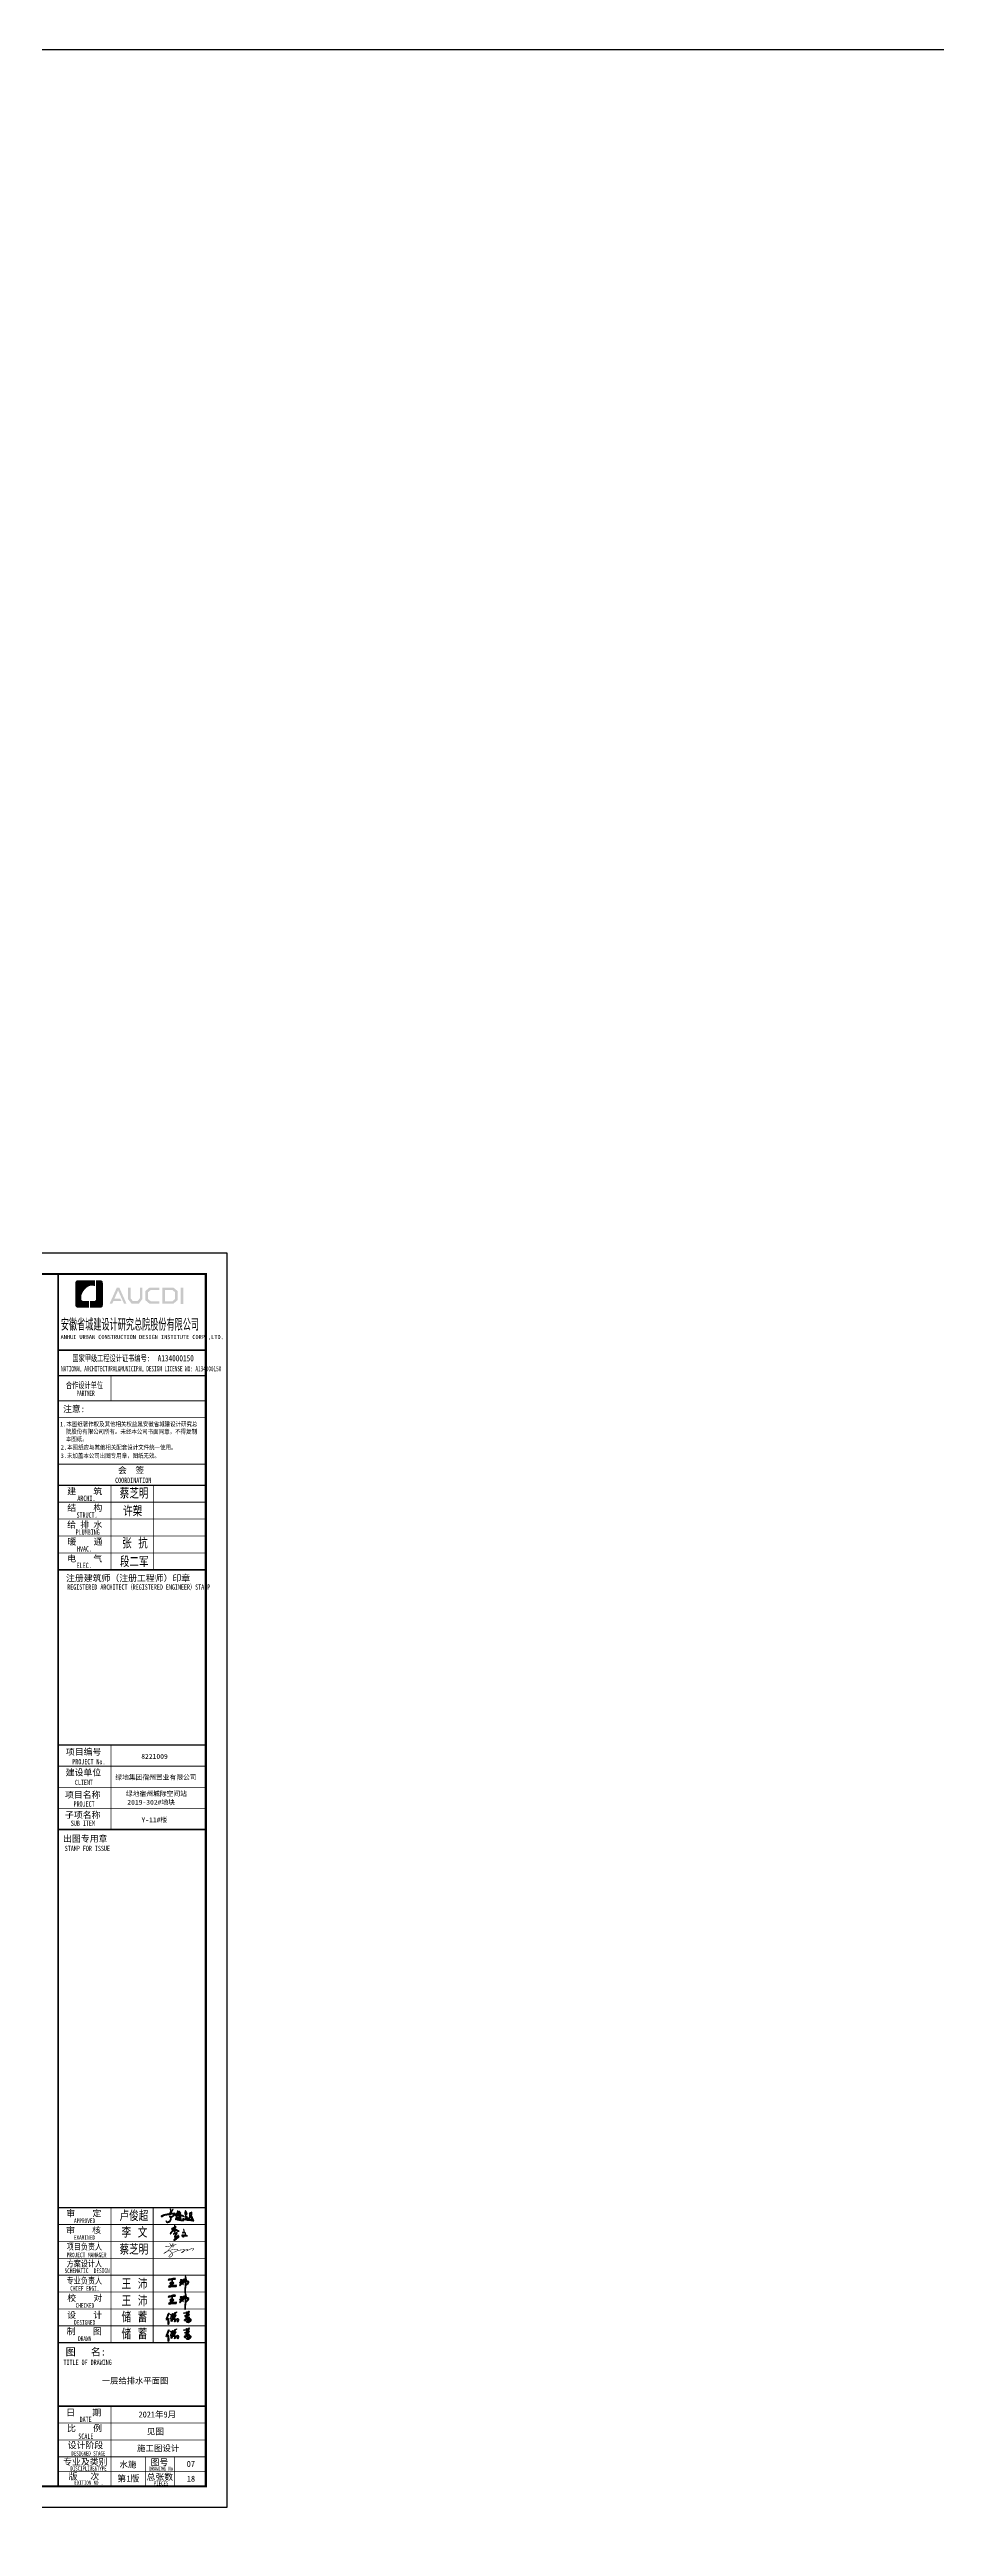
# Model space of a CAD drawing. Extents: x 27938 to 1507990, y 110129 to 923079.
# Drawn here: x 889311 to 931326, y 641559 to 758839 of the extents above; entities that cross this region are included whole.
import ezdxf
from ezdxf.enums import TextEntityAlignment as Align

# ---------------------------------------------------------------- set-up
doc = ezdxf.new("R2010")
doc.units = 0
doc.header["$LTSCALE"] = 1000
doc.header["$MEASUREMENT"] = 0
doc.linetypes.add('DASH', pattern=[0.35, 0.25, -0.1])
doc.layers.add('yichutu', color=7, linetype='Continuous', true_color=0xffffff, plot=False)
doc.layers.add('可改文字', color=6, linetype='Continuous', lineweight=18)
doc.layers.add('图签', color=147, linetype='Continuous', lineweight=18)
for name, color, linetype in [('图框', 140, 'Continuous'), ('图签文字', 147, 'Continuous'), ('电子签名-李文', 7, 'DASH'), ('签名-水', 7, 'Continuous')]:
    doc.layers.add(name, color=color, linetype=linetype)
doc.styles.add('_TCH_LABEL', font='simhei.ttf')
doc.styles.add('HT', font='simhei.ttf')
doc.styles.add('宋体', font='', dxfattribs={"height": 50})
doc.styles.add('建筑图签-1', font='simhei.ttf', dxfattribs={"width": 0.7})
doc.styles.add('建筑图签-2', font='TXT.shx', dxfattribs={"width": 0.5, "bigfont": 'HZTXT.shx'})
doc.styles.get('宋体').set_extended_font_data('SimSun')

# ---------------------------------------------------------------- blocks, each defined once
blk = doc.blocks.new('院标1')
h = blk.add_hatch(color=150)
h.dxf.hatch_style = 1
h.set_gradient(color1=(33, 113, 253), color2=(33, 113, 253), tint=1, name='INVCURVED')
edge = h.paths.add_edge_path()
edge.add_spline(control_points=[(116373, 648379), (116379, 648379), (116382, 648379), (116391, 648379), (116391, 648379), (116391, 648379), (116616, 648379), (116616, 648379), (116616, 648379), (116616, 648379), (116616, 648054), (116616, 648054), (116616, 648054), (116616, 648054), (116108, 648054), (116108, 648054), (116108, 648054), (116028, 648054), (115963, 648111), (115963, 648199), (115963, 648199), (115963, 648199), (115963, 649215), (115963, 649215), (115963, 649215), (115963, 649295), (116018, 649360), (116108, 649360), (116108, 649360), (116108, 649360), (116897, 649360), (116897, 649360), (116897, 649360), (116897, 649360), (116897, 649080), (116897, 649080), (116897, 649080), (116897, 649080), (116566, 649140), (116356, 648859), (116356, 648859), (116245, 648719), (116240, 648545), (116247, 648466), (116247, 648466), (116254, 648386), (116247, 648466), (116247, 648466), (116247, 648466), (116247, 648466), (116258, 648374), (116373, 648379)], knot_values=[0, 0, 0, 0, 0.0714286, 0.0714286, 0.0714286, 0.1071429, 0.1428571, 0.1428571, 0.1428571, 0.1785714, 0.2142857, 0.2142857, 0.2142857, 0.25, 0.2857143, 0.2857143, 0.2857143, 0.3214286, 0.3571429, 0.3571429, 0.3571429, 0.3928571, 0.4285714, 0.4285714, 0.4285714, 0.4642857, 0.5, 0.5, 0.5, 0.5357143, 0.5714286, 0.5714286, 0.5714286, 0.6071429, 0.6428571, 0.6428571, 0.6428571, 0.6785714, 0.7142857, 0.7142857, 0.7142857, 0.75, 0.7857143, 0.7857143, 0.7857143, 0.8214286, 0.8571429, 0.8571429, 0.8571429, 0.9285714, 1, 1, 1, 1], degree=3, periodic=0)
h = blk.add_hatch(color=150)
h.dxf.hatch_style = 1
h.set_gradient(color1=(33, 113, 253), color2=(33, 113, 253), tint=1, name='INVCURVED')
edge = h.paths.add_edge_path()
edge.add_spline(control_points=[(117268, 649215), (117268, 649215), (117268, 648199), (117268, 648199), (117268, 648199), (117268, 648114), (117212, 648054), (117123, 648054), (117123, 648054), (117123, 648054), (116663, 648054), (116663, 648054), (116663, 648054), (116663, 648054), (116663, 648379), (116663, 648379), (116663, 648379), (116663, 648379), (116865, 648379), (116865, 648379), (116865, 648379), (116907, 648379), (116941, 648413), (116941, 648455), (116941, 648455), (116941, 648455), (116941, 649360), (116941, 649360), (116941, 649360), (116941, 649360), (117123, 649360), (117123, 649360), (117123, 649360), (117204, 649360), (117268, 649306), (117268, 649215)], knot_values=[0, 0, 0, 0, 0.1, 0.1, 0.1, 0.15, 0.2, 0.2, 0.2, 0.25, 0.3, 0.3, 0.3, 0.35, 0.4, 0.4, 0.4, 0.45, 0.5, 0.5, 0.5, 0.55, 0.6, 0.6, 0.6, 0.65, 0.7, 0.7, 0.7, 0.75, 0.8, 0.8, 0.8, 0.9, 1, 1, 1, 1], degree=3, periodic=0)
blk = doc.blocks.new('ljc')
at = {"linetype": 'Continuous'}
h = blk.add_hatch(color=0, dxfattribs=at)
h.paths.add_polyline_path([(2023, 1568), (2019, 1564), (2020, 1562), (2024, 1562), (2022, 1552), (1955, 1538), (1933, 1530), (1930, 1527), (1929, 1525), (1931, 1523), (1944, 1524), (1946, 1526), (1942, 1528), (1960, 1535), (1967, 1535), (1975, 1538), (1985, 1539), (1998, 1543), (2010, 1544), (2018, 1547), (2025, 1546), (2035, 1549), (2061, 1550), (2052, 1537), (2042, 1528), (2028, 1521), (2023, 1521), (2018, 1526), (2015, 1527), (2013, 1525), (2013, 1521), (2019, 1516), (2022, 1508), (2022, 1494), (2012, 1477), (2000, 1469), (1988, 1467), (1982, 1473), (1980, 1480), (1978, 1482), (1978, 1475), (1981, 1468), (1988, 1463), (1994, 1463), (2005, 1467), (2018, 1478), (2027, 1493), (2028, 1504), (2025, 1517), (2033, 1518), (2054, 1533), (2067, 1549), (2067, 1552), (2064, 1555), (2029, 1553), (2036, 1575), (2049, 1591), (2047, 1593), (2043, 1592), (2028, 1573), (2025, 1589), (2021, 1597), (2018, 1599), (2017, 1597), (2020, 1590)])
h.paths.add_polyline_path([(2081, 1522), (2081, 1528), (2075, 1541), (2093, 1562), (2097, 1572), (2094, 1577), (2087, 1576), (2089, 1572), (2092, 1572), (2091, 1567), (2080, 1551), (2066, 1537), (2065, 1535), (2067, 1533), (2073, 1535), (2077, 1523), (2077, 1513), (2072, 1496), (2072, 1492), (2074, 1490), (2078, 1494), (2083, 1510), (2099, 1510), (2119, 1507), (2119, 1500), (2116, 1496), (2108, 1493), (2087, 1496), (2084, 1492), (2087, 1489), (2103, 1488), (2122, 1483), (2140, 1484), (2148, 1482), (2152, 1486), (2152, 1491), (2148, 1488), (2125, 1488), (2114, 1490), (2124, 1499), (2126, 1509), (2121, 1512), (2119, 1511), (2108, 1514), (2124, 1523), (2132, 1532), (2130, 1535), (2121, 1536), (2115, 1533), (2109, 1533), (2123, 1555), (2121, 1559), (2114, 1557), (2116, 1564), (2115, 1569), (2111, 1573), (2105, 1572), (2093, 1554)])
h.paths.add_polyline_path([(2089, 1535), (2097, 1535), (2112, 1551), (2116, 1552), (2111, 1543), (2099, 1528), (2101, 1526), (2114, 1528), (2121, 1531), (2124, 1530), (2118, 1524), (2101, 1515), (2084, 1514), (2084, 1518)], flags=16)
h.paths.add_polyline_path([(2093, 1537), (2095, 1540), (2103, 1546), (2096, 1537)], flags=16)
h.paths.add_polyline_path([(2093, 1544), (2094, 1549), (2106, 1568), (2109, 1569), (2111, 1567), (2108, 1554), (2104, 1550)], flags=16)
h.paths.add_polyline_path([(2141, 1534), (2138, 1533), (2137, 1531), (2142, 1527), (2155, 1522), (2158, 1523), (2153, 1528)])
h.paths.add_polyline_path([(2175, 1522), (2173, 1524), (2172, 1546), (2183, 1545), (2185, 1547), (2183, 1557), (2178, 1566), (2177, 1561), (2180, 1556), (2181, 1550), (2175, 1550), (2170, 1554), (2169, 1574), (2171, 1574), (2175, 1569), (2176, 1571), (2170, 1579), (2167, 1579), (2165, 1577), (2164, 1562), (2166, 1553), (2163, 1553), (2162, 1551), (2167, 1547), (2169, 1537), (2169, 1524), (2166, 1521), (2165, 1517), (2168, 1513), (2170, 1513), (2173, 1517), (2180, 1517), (2178, 1502), (2175, 1500), (2167, 1499), (2175, 1496), (2180, 1497), (2183, 1500), (2184, 1511), (2187, 1521), (2185, 1523)])
h.paths.add_polyline_path([(2233, 1542), (2233, 1564), (2231, 1567), (2215, 1558), (2210, 1557), (2206, 1552), (2211, 1548), (2211, 1551), (2229, 1560), (2228, 1542), (2227, 1537), (2224, 1533), (2220, 1534), (2213, 1542), (2211, 1543), (2209, 1541), (2209, 1508), (2189, 1508), (2187, 1506), (2191, 1503), (2213, 1503), (2217, 1511), (2222, 1516), (2232, 1518), (2234, 1513), (2234, 1505), (2227, 1505), (2232, 1502), (2232, 1500), (2228, 1497), (2229, 1493), (2239, 1495), (2243, 1489), (2243, 1486), (2212, 1492), (2189, 1492), (2179, 1494), (2176, 1496), (2167, 1496), (2164, 1498), (2154, 1499), (2147, 1503), (2144, 1503), (2143, 1501), (2144, 1498), (2153, 1494), (2174, 1491), (2186, 1487), (2211, 1487), (2222, 1484), (2230, 1484), (2243, 1480), (2249, 1480), (2251, 1482), (2244, 1496), (2246, 1499), (2238, 1503), (2239, 1513), (2237, 1520), (2233, 1523), (2224, 1522), (2214, 1516), (2212, 1522), (2213, 1536), (2220, 1530), (2228, 1530), (2230, 1532)])
at = {"color": 0, "linetype": 'Continuous', "elevation": 16426272}
for points in [[(1930, 1527), (1929, 1525), (1931, 1523), (1944, 1524), (1946, 1526), (1942, 1528), (1960, 1535), (1967, 1535), (1975, 1538), (1985, 1539), (1998, 1543), (2010, 1544), (2018, 1547), (2025, 1546), (2035, 1549), (2061, 1550), (2052, 1537), (2042, 1528), (2028, 1521), (2023, 1521), (2018, 1526), (2015, 1527), (2013, 1525), (2013, 1521), (2019, 1516), (2022, 1508), (2022, 1494), (2012, 1477), (2000, 1469), (1988, 1467), (1982, 1473), (1980, 1480), (1978, 1482), (1978, 1475), (1981, 1468), (1988, 1463), (1994, 1463), (2005, 1467), (2018, 1478), (2027, 1493), (2028, 1504), (2025, 1517), (2033, 1518), (2054, 1533), (2067, 1549), (2067, 1552), (2064, 1555), (2029, 1553), (2036, 1575), (2049, 1591), (2047, 1593), (2043, 1592), (2028, 1573), (2025, 1589), (2021, 1597), (2018, 1599), (2017, 1597), (2020, 1590), (2023, 1568), (2019, 1564), (2020, 1562), (2024, 1562), (2022, 1552), (1955, 1538), (1933, 1530), (1930, 1527)], [(2016, 1561), (2015, 1560), (2017, 1560), (2016, 1561)], [(2017, 1562), (2016, 1561), (2019, 1561), (2017, 1562)], [(2066, 1537), (2065, 1535), (2067, 1533), (2073, 1535), (2077, 1523), (2077, 1513), (2072, 1496), (2072, 1492), (2074, 1490), (2078, 1494), (2083, 1510), (2099, 1510), (2119, 1507), (2119, 1500), (2116, 1496), (2108, 1493), (2087, 1496), (2084, 1492), (2087, 1489), (2103, 1488), (2122, 1483), (2140, 1484), (2148, 1482), (2152, 1486), (2152, 1491), (2148, 1488), (2125, 1488), (2114, 1490), (2124, 1499), (2126, 1509), (2121, 1512), (2119, 1511), (2108, 1514), (2124, 1523), (2132, 1532), (2130, 1535), (2121, 1536), (2115, 1533), (2109, 1533), (2123, 1555), (2121, 1559), (2114, 1557), (2116, 1564), (2115, 1569), (2111, 1573), (2105, 1572), (2093, 1554), (2081, 1522), (2081, 1528), (2075, 1541), (2093, 1562), (2097, 1572), (2094, 1577), (2087, 1576), (2089, 1572), (2092, 1572), (2091, 1567), (2080, 1551), (2066, 1537)], [(2084, 1514), (2084, 1518), (2089, 1535), (2097, 1535), (2112, 1551), (2116, 1552), (2111, 1543), (2099, 1528), (2101, 1526), (2114, 1528), (2121, 1531), (2124, 1530), (2118, 1524), (2101, 1515), (2084, 1514)], [(2093, 1544), (2094, 1549), (2106, 1568), (2109, 1569), (2111, 1567), (2108, 1554), (2104, 1550), (2093, 1544)], [(2093, 1537), (2095, 1540), (2103, 1546), (2096, 1537), (2093, 1537)], [(2138, 1533), (2137, 1531), (2142, 1527), (2155, 1522), (2158, 1523), (2153, 1528), (2141, 1534), (2138, 1533)], [(2144, 1503), (2143, 1501), (2144, 1498), (2153, 1494), (2174, 1491), (2186, 1487), (2211, 1487), (2222, 1484), (2230, 1484), (2243, 1480), (2249, 1480), (2251, 1482), (2244, 1496), (2246, 1499), (2238, 1503), (2239, 1513), (2237, 1520), (2233, 1523), (2224, 1522), (2214, 1516), (2212, 1522), (2213, 1536), (2220, 1530), (2228, 1530), (2230, 1532), (2233, 1542), (2233, 1564), (2231, 1567), (2215, 1558), (2210, 1557), (2206, 1552), (2211, 1548), (2211, 1551), (2229, 1560), (2228, 1542), (2227, 1537), (2224, 1533), (2220, 1534), (2213, 1542), (2211, 1543), (2209, 1541), (2209, 1508), (2189, 1508), (2187, 1506), (2191, 1503), (2213, 1503), (2217, 1511), (2222, 1516), (2232, 1518), (2234, 1513), (2234, 1505), (2227, 1505), (2232, 1502), (2232, 1500), (2228, 1497), (2229, 1493), (2239, 1495), (2243, 1489), (2243, 1486), (2212, 1492), (2189, 1492), (2179, 1494), (2176, 1496), (2167, 1496), (2164, 1498), (2154, 1499), (2147, 1503), (2144, 1503)], [(2163, 1553), (2162, 1551), (2167, 1547), (2169, 1537), (2169, 1524), (2166, 1521), (2165, 1517), (2168, 1513), (2170, 1513), (2173, 1517), (2180, 1517), (2178, 1502), (2175, 1500), (2167, 1499), (2175, 1496), (2180, 1497), (2183, 1500), (2184, 1511), (2187, 1521), (2185, 1523), (2175, 1522), (2173, 1524), (2172, 1546), (2183, 1545), (2185, 1547), (2183, 1557), (2178, 1566), (2177, 1561), (2180, 1556), (2181, 1550), (2175, 1550), (2170, 1554), (2169, 1574), (2171, 1574), (2175, 1569), (2176, 1571), (2170, 1579), (2167, 1579), (2165, 1577), (2164, 1562), (2166, 1553), (2163, 1553)], [(2177, 1569), (2176, 1570), (2175, 1567), (2177, 1565), (2177, 1569)]]:
    blk.add_lwpolyline(points, dxfattribs=at)
blk = doc.blocks.new('A$C44B256A7')
at = {"layer": '电子签名-李文'}
h = blk.add_hatch(color=0, dxfattribs=at)
h.dxf.hatch_style = 1
h.paths.add_polyline_path([(934, -1198), (941, -1210), (956, -1216), (968, -1207), (992, -1199), (1012, -1194), (1037, -1192), (1054, -1200), (1076, -1215), (1093, -1230), (1096, -1243), (1095, -1265), (1092, -1286), (1086, -1310), (1075, -1335), (1059, -1365), (1039, -1388), (1024, -1405), (1007, -1416), (991, -1423), (973, -1429), (958, -1429), (945, -1423), (936, -1414), (927, -1402), (919, -1391), (910, -1376), (910, -1366), (915, -1361), (935, -1366), (957, -1369), (977, -1373), (1002, -1377), (1020, -1380), (1055, -1386), (1075, -1389), (1102, -1393), (1140, -1392), (1169, -1396), (1199, -1396), (1222, -1404), (1226, -1395), (1230, -1384), (1221, -1380), (1202, -1379), (1168, -1378), (1110, -1373), (1073, -1371), (1046, -1369), (997, -1351), (972, -1349), (946, -1344), (925, -1342), (903, -1340), (893, -1348), (890, -1366), (894, -1381), (897, -1390), (916, -1418), (935, -1434), (951, -1442), (978, -1445), (993, -1442), (1013, -1435), (1029, -1424), (1042, -1415), (1055, -1395), (1073, -1371), (1079, -1362), (1095, -1333), (1111, -1306), (1111, -1281), (1114, -1251), (1116, -1233), (1101, -1208), (1084, -1194), (1069, -1182), (1055, -1176), (1037, -1171), (1016, -1172), (990, -1176), (970, -1183), (958, -1186), (940, -1186), (934, -1191)])
h.paths.add_polyline_path([(987, -1030), (1007, -1049), (1020, -1066), (1032, -1071), (1036, -1064), (1030, -1052), (1020, -1039), (1013, -1028), (1006, -1017), (992, -1016), (986, -1024)])
h.paths.add_polyline_path([(395, -1278), (403, -1295), (420, -1295), (516, -1261), (580, -1237), (606, -1225), (604, -1242), (569, -1289), (521, -1338), (502, -1370), (469, -1415), (459, -1437), (466, -1461), (473, -1463), (505, -1473), (561, -1464), (589, -1463), (635, -1455), (656, -1452), (683, -1449), (699, -1446), (687, -1462), (666, -1475), (650, -1485), (642, -1496), (607, -1527), (583, -1544), (580, -1546), (575, -1557), (545, -1583), (532, -1592), (516, -1602), (509, -1608), (462, -1636), (449, -1640), (446, -1634), (474, -1608), (494, -1591), (506, -1568), (523, -1548), (531, -1543), (553, -1516), (584, -1491), (603, -1465), (635, -1430), (668, -1402), (694, -1383), (693, -1366), (669, -1376), (650, -1395), (619, -1417), (594, -1442), (569, -1472), (533, -1499), (492, -1545), (460, -1590), (425, -1625), (417, -1648), (432, -1658), (463, -1657), (488, -1643), (516, -1628), (543, -1606), (571, -1586), (603, -1554), (635, -1533), (664, -1502), (690, -1485), (715, -1464), (726, -1446), (732, -1424), (710, -1420), (656, -1427), (590, -1434), (534, -1446), (510, -1444), (492, -1444), (486, -1428), (519, -1384), (565, -1324), (604, -1274), (630, -1231), (626, -1201), (589, -1206), (563, -1218), (528, -1229), (519, -1232), (499, -1236), (473, -1243), (448, -1253), (428, -1261), (405, -1271), (394, -1276)])
edge = h.paths.add_edge_path()
edge.add_line((470, -744), (463, -751))
edge.add_line((479, -744), (470, -744))
edge.add_line((486, -757), (479, -744))
edge.add_line((488, -983), (488, -948))
edge.add_line((505, -985), (488, -983))
edge.add_line((531, -998), (505, -985))
edge.add_line((559, -1019), (531, -998))
edge.add_line((586, -1042), (559, -1019))
edge.add_line((649, -1079), (586, -1042))
edge.add_line((698, -1095), (649, -1079))
edge.add_line((735, -1105), (698, -1095))
edge.add_line((727, -1120), (735, -1105))
edge.add_line((692, -1122), (727, -1120))
edge.add_line((655, -1122), (692, -1122))
edge.add_line((675, -1107), (655, -1122))
edge.add_line((627, -1093), (675, -1107))
edge.add_line((570, -1058), (627, -1093))
edge.add_line((495, -1007), (570, -1058))
edge.add_line((490, -1012), (495, -1007))
edge.add_line((495, -1144), (490, -1012))
edge.add_line((491, -1152), (495, -1144))
edge.add_line((471, -1149), (491, -1152))
edge.add_line((413, -1057), (471, -1149))
edge.add_line((371, -1021), (413, -1057))
edge.add_line((341, -1002), (371, -1021))
edge.add_line((314, -991), (341, -1002))
edge.add_line((286, -969), (314, -991))
edge.add_line((297, -954), (286, -969))
edge.add_line((497, -860), (487, -865))
edge.add_line((563, -849), (497, -860))
edge.add_line((565, -866), (563, -849))
edge.add_line((448, -990), (471, -966))
edge.add_line((239, -1246), (448, -990))
edge.add_line((247, -1268), (239, -1246))
edge.add_line((227, -1272), (247, -1268))
edge.add_line((213, -1252), (227, -1272))
edge.add_line((221, -1213), (213, -1252))
edge.add_line((366, -1049), (221, -1213))
edge.add_line((531, -873), (487, -920))
edge.add_line((523, -874), (531, -873))
edge.add_line((444, -905), (468, -895))
edge.add_line((350, -952), (444, -905))
edge.add_line((322, -977), (350, -952))
edge.add_line((376, -998), (322, -977))
edge.add_line((410, -1028), (376, -998))
edge.add_line((430, -1046), (410, -1028))
edge.add_line((458, -1093), (430, -1046))
edge.add_line((476, -1116), (458, -1093))
edge.add_line((463, -751), (470, -938))
h = blk.add_hatch(color=0, dxfattribs=at)
h.dxf.hatch_style = 1
h.paths.add_polyline_path([(401, -1047), (383, -1031), (366, -1049), (221, -1213), (213, -1252), (227, -1272), (247, -1268), (239, -1246)])
h.paths.add_polyline_path([(414, -1032), (410, -1028), (397, -1017), (383, -1031), (401, -1047)])
h = blk.add_hatch(color=0, dxfattribs=at)
h.dxf.hatch_style = 1
h.paths.add_polyline_path([(322, -977), (350, -952), (444, -905), (468, -895), (468, -874), (297, -954), (286, -969), (314, -991), (341, -1002), (371, -1021), (383, -1031), (397, -1017), (376, -998)])
h = blk.add_hatch(color=0, dxfattribs=at)
h.dxf.hatch_style = 1
h.paths.add_polyline_path([(470, -938), (397, -1017), (414, -1031), (448, -990), (471, -966), (476, -1116), (458, -1093), (430, -1046), (414, -1032), (401, -1047), (413, -1057), (471, -1149), (491, -1152), (495, -1144), (490, -1012), (495, -1007), (570, -1058), (627, -1093), (675, -1107), (655, -1122), (692, -1122), (727, -1120), (735, -1105), (698, -1095), (649, -1079), (586, -1042), (559, -1019), (531, -998), (505, -985), (488, -983), (488, -948), (565, -866), (563, -849), (497, -860), (487, -865), (486, -757), (479, -744), (470, -744), (463, -751)])
h.paths.add_polyline_path([(487, -888), (535, -869), (487, -920)], flags=16)
h = blk.add_hatch(color=0, dxfattribs=at)
h.dxf.hatch_style = 1
h.paths.add_polyline_path([(604, -1432), (594, -1442), (576, -1464), (589, -1463), (607, -1460), (636, -1429)])
h.paths.add_polyline_path([(1055, -1386), (1061, -1387), (1073, -1371), (1055, -1370), (1043, -1384)])
at = {"layer": '电子签名-李文', "color": 0}
for p, q in [((221, -1213, 0), (213, -1252, 0)), ((213, -1252, 0), (227, -1272, 0)), ((366, -1049, 0), (221, -1213, 0)), ((227, -1272, 0), (247, -1268, 0)), ((239, -1246, 0), (448, -990, 0)), ((247, -1268, 0), (239, -1246, 0)), ((297, -954, 0), (286, -969, 0)), ((286, -969, 0), (314, -991, 0)), ((468, -874, 0), (297, -954, 0)), ((314, -991, 0), (341, -1002, 0)), ((322, -977, 0), (350, -952, 0)), ((376, -998, 0), (322, -977, 0)), ((341, -1002, 0), (371, -1021, 0)), ((350, -952, 0), (444, -905, 0)), ((470, -938, 0), (366, -1049, 0)), ((371, -1021, 0), (413, -1057, 0)), ((410, -1028, 0), (376, -998, 0)), ((430, -1046, 0), (410, -1028, 0)), ((413, -1057, 0), (471, -1149, 0)), ((458, -1093, 0), (430, -1046, 0)), ((444, -905, 0), (468, -895, 0)), ((448, -990, 0), (471, -966, 0)), ((476, -1116, 0), (458, -1093, 0)), ((470, -744, 0), (463, -751, 0)), ((463, -751, 0), (470, -938, 0)), ((479, -744, 0), (470, -744, 0)), ((471, -966, 0), (476, -1116, 0)), ((471, -1149, 0), (491, -1152, 0)), ((486, -757, 0), (479, -744, 0)), ((487, -865, 0), (486, -757, 0)), ((497, -860, 0), (487, -865, 0)), ((531, -873, 0), (487, -920, 0)), ((487, -888, 0), (523, -874, 0)), ((487, -920, 0), (487, -888, 0)), ((488, -948, 0), (565, -866, 0)), ((488, -983, 0), (488, -948, 0)), ((505, -985, 0), (488, -983, 0)), ((490, -1012, 0), (495, -1007, 0)), ((495, -1144, 0), (490, -1012, 0)), ((491, -1152, 0), (495, -1144, 0)), ((495, -1007, 0), (570, -1058, 0)), ((563, -849, 0), (497, -860, 0)), ((531, -998, 0), (505, -985, 0)), ((523, -874, 0), (531, -873, 0)), ((559, -1019, 0), (531, -998, 0)), ((586, -1042, 0), (559, -1019, 0)), ((565, -866, 0), (563, -849, 0)), ((570, -1058, 0), (627, -1093, 0)), ((649, -1079, 0), (586, -1042, 0)), ((627, -1093, 0), (675, -1107, 0)), ((698, -1095, 0), (649, -1079, 0)), ((675, -1107, 0), (655, -1122, 0)), ((655, -1122, 0), (692, -1122, 0)), ((692, -1122, 0), (727, -1120, 0)), ((735, -1105, 0), (698, -1095, 0)), ((727, -1120, 0), (735, -1105, 0))]:
    blk.add_line(p, q, dxfattribs=at)
at = {"layer": '电子签名-李文', "color": 0, "elevation": 0}
for points in [[(395, -1278), (403, -1295), (420, -1295), (516, -1261), (580, -1237), (606, -1225), (604, -1242), (569, -1289), (521, -1338), (502, -1370), (469, -1415), (459, -1437), (466, -1461), (473, -1463), (505, -1473), (561, -1464), (589, -1463), (635, -1455), (656, -1452), (683, -1449), (699, -1446), (687, -1462), (666, -1475), (650, -1485), (642, -1496), (607, -1527), (583, -1544), (580, -1546), (575, -1557), (545, -1583), (532, -1592), (516, -1602), (509, -1608), (462, -1636), (449, -1640), (446, -1634), (474, -1608), (494, -1591), (506, -1568), (523, -1548), (531, -1543), (553, -1516), (584, -1491), (603, -1465), (635, -1430), (668, -1402), (694, -1383), (693, -1366), (669, -1376), (650, -1395), (619, -1417), (594, -1442), (569, -1472), (533, -1499), (492, -1545), (460, -1590), (425, -1625), (417, -1648), (432, -1658), (463, -1657), (488, -1643), (516, -1628), (543, -1606), (571, -1586), (603, -1554), (635, -1533), (664, -1502), (690, -1485), (715, -1464), (726, -1446), (732, -1424), (710, -1420), (656, -1427), (590, -1434), (534, -1446), (510, -1444), (492, -1444), (486, -1428), (519, -1384), (565, -1324), (604, -1274), (630, -1231), (626, -1201), (589, -1206), (563, -1218), (528, -1229), (519, -1232), (499, -1236), (473, -1243), (448, -1253), (428, -1261), (405, -1271), (394, -1276), (395, -1278)], [(934, -1198), (941, -1210), (956, -1216), (968, -1207), (992, -1199), (1012, -1194), (1037, -1192), (1054, -1200), (1076, -1215), (1093, -1230), (1096, -1243), (1095, -1265), (1092, -1286), (1086, -1310), (1075, -1335), (1059, -1365), (1039, -1388), (1024, -1405), (1007, -1416), (991, -1423), (973, -1429), (958, -1429), (945, -1423), (936, -1414), (927, -1402), (919, -1391), (910, -1376), (910, -1366), (915, -1361), (935, -1366), (957, -1369), (977, -1373), (1002, -1377), (1020, -1380), (1055, -1386), (1075, -1389), (1102, -1393), (1140, -1392), (1169, -1396), (1199, -1396), (1222, -1404), (1226, -1395), (1230, -1384), (1221, -1380), (1202, -1379), (1168, -1378), (1110, -1373), (1073, -1371), (1046, -1369), (997, -1351), (972, -1349), (946, -1344), (925, -1342), (903, -1340), (893, -1348), (890, -1366), (894, -1381), (897, -1390), (916, -1418), (935, -1434), (951, -1442), (978, -1445), (993, -1442), (1013, -1435), (1029, -1424), (1042, -1415), (1055, -1395), (1073, -1371), (1079, -1362), (1095, -1333), (1111, -1306), (1111, -1281), (1114, -1251), (1116, -1233), (1101, -1208), (1084, -1194), (1069, -1182), (1055, -1176), (1037, -1171), (1016, -1172), (990, -1176), (970, -1183), (958, -1186), (940, -1186), (934, -1191), (934, -1198)], [(987, -1030), (1007, -1049), (1020, -1066), (1032, -1071), (1036, -1064), (1030, -1052), (1020, -1039), (1013, -1028), (1006, -1017), (992, -1016), (986, -1024), (987, -1030)]]:
    blk.add_lwpolyline(points, dxfattribs=at)
blk = doc.blocks.new('jhsarg')
at = {"linetype": 'Continuous'}
h = blk.add_hatch(color=256, dxfattribs=at)
h.paths.add_polyline_path([(376, 273), (367, 254), (365, 243), (363, 241), (364, 239), (365, 238), (368, 247), (367, 248), (377, 269), (385, 292), (389, 297), (387, 299), (382, 293)])
h.paths.add_polyline_path([(382, 251), (377, 258), (375, 258), (374, 256), (379, 251), (382, 238), (381, 200), (383, 199), (385, 213), (384, 242)])
h.paths.add_polyline_path([(411, 284), (404, 289), (400, 288), (400, 285), (405, 283), (406, 284), (410, 279), (410, 270), (405, 259), (408, 261), (412, 269), (413, 279)], flags=17)
h.paths.add_polyline_path([(442, 296), (453, 305), (455, 310), (448, 304), (440, 304), (438, 298), (434, 295), (425, 293), (419, 294), (417, 292), (421, 286), (421, 272), (418, 255), (411, 236), (409, 238), (409, 243), (406, 250), (401, 255), (398, 255), (398, 253), (404, 248), (406, 244), (406, 228), (409, 224), (411, 226), (415, 235), (422, 269), (422, 289), (436, 293), (436, 285), (427, 261), (430, 260), (434, 268), (440, 275), (442, 273), (439, 265), (425, 242), (429, 241), (430, 247), (434, 251), (436, 251), (439, 247), (440, 235), (437, 223), (441, 222), (452, 241), (458, 247), (464, 250), (467, 247), (467, 244), (461, 230), (461, 223), (465, 220), (468, 225), (471, 239), (470, 241), (472, 245), (467, 252), (462, 253), (452, 246), (443, 233), (442, 248), (439, 254), (436, 256), (440, 261), (449, 281), (448, 284), (446, 284), (440, 280), (438, 277), (436, 278)])
h.paths.add_polyline_path([(546, 311), (541, 311), (540, 308), (542, 305), (540, 303), (527, 300), (519, 300), (518, 298), (522, 295), (528, 298), (540, 300), (542, 295), (541, 284), (538, 281), (525, 276), (528, 273), (539, 278), (542, 277), (544, 280), (548, 282), (552, 279), (547, 274), (532, 265), (533, 263), (536, 263), (549, 271), (551, 270), (543, 261), (537, 257), (539, 252), (531, 247), (524, 239), (524, 235), (529, 234), (529, 229), (532, 227), (534, 229), (535, 236), (547, 247), (554, 250), (566, 250), (571, 244), (558, 236), (556, 237), (556, 241), (558, 246), (553, 246), (554, 234), (545, 223), (545, 218), (547, 216), (560, 215), (573, 224), (580, 235), (580, 241), (578, 246), (568, 254), (566, 259), (567, 261), (562, 263), (561, 261), (565, 255), (564, 253), (552, 253), (541, 247), (537, 243), (535, 244), (538, 249), (555, 262), (554, 265), (551, 265), (552, 267), (554, 265), (553, 268), (561, 276), (561, 278), (557, 281), (564, 287), (564, 289), (558, 291), (563, 304), (565, 317), (562, 317), (560, 313), (548, 308)])
h.paths.add_polyline_path([(559, 309), (559, 300), (555, 299), (551, 302), (547, 300), (549, 297), (553, 296), (551, 290), (545, 285), (543, 288), (544, 289), (545, 302)], flags=16)
h.paths.add_polyline_path([(553, 290), (554, 289), (552, 289)], flags=16)
h.paths.add_polyline_path([(550, 283), (551, 282), (549, 282)], flags=16)
h.paths.add_polyline_path([(554, 284), (555, 283), (553, 283), (554, 282), (552, 282), (553, 283)], flags=16)
h.paths.add_polyline_path([(572, 248), (576, 243), (577, 236), (568, 223), (560, 217), (556, 219), (556, 225), (557, 226), (558, 233), (572, 244)], flags=16)
h.paths.add_polyline_path([(551, 226), (554, 226), (555, 219), (550, 219), (550, 225)], flags=16)
for points in [[(364, 239), (363, 241), (365, 243), (367, 254), (376, 273), (382, 293), (387, 299), (389, 297), (385, 292), (377, 269), (367, 248), (368, 247), (365, 238), (364, 239)], [(374, 256), (375, 258), (377, 258), (382, 251), (384, 242), (385, 213), (383, 199), (381, 200), (382, 238), (379, 251), (374, 256)], [(398, 253), (398, 255), (401, 255), (406, 250), (409, 243), (409, 238), (411, 236), (418, 255), (421, 272), (421, 286), (417, 292), (419, 294), (425, 293), (434, 295), (438, 298), (440, 304), (448, 304), (455, 310), (453, 305), (442, 296), (436, 278), (438, 277), (440, 280), (446, 284), (448, 284), (449, 281), (440, 261), (436, 256), (439, 254), (442, 248), (443, 233), (452, 246), (462, 253), (467, 252), (472, 245), (470, 241), (471, 239), (468, 225), (465, 220), (461, 223), (461, 230), (467, 244), (467, 247), (464, 250), (458, 247), (452, 241), (441, 222), (437, 223), (440, 235), (439, 247), (436, 251), (434, 251), (430, 247), (429, 241), (425, 242), (439, 265), (442, 273), (440, 275), (434, 268), (430, 260), (427, 261), (436, 285), (436, 293), (422, 289), (422, 269), (415, 235), (411, 226), (409, 224), (406, 228), (406, 244), (404, 248), (398, 253)], [(400, 285), (400, 288), (404, 289), (411, 284), (413, 279), (412, 269), (408, 261), (405, 259), (410, 270), (410, 279), (406, 284), (405, 283), (400, 285)], [(518, 298), (519, 300), (527, 300), (540, 303), (542, 305), (540, 308), (541, 311), (546, 311), (548, 308), (560, 313), (562, 317), (565, 317), (563, 304), (558, 291), (564, 289), (564, 287), (557, 281), (561, 278), (561, 276), (553, 268), (555, 262), (538, 249), (535, 244), (537, 243), (541, 247), (552, 253), (564, 253), (565, 255), (561, 261), (562, 263), (567, 261), (566, 259), (568, 254), (578, 246), (580, 241), (580, 235), (573, 224), (560, 215), (547, 216), (545, 218), (545, 223), (554, 234), (553, 246), (558, 246), (556, 241), (556, 237), (558, 236), (571, 244), (566, 250), (554, 250), (547, 247), (535, 236), (534, 229), (532, 227), (529, 229), (529, 234), (524, 235), (524, 239), (531, 247), (539, 252), (537, 257), (543, 261), (551, 270), (549, 271), (536, 263), (533, 263), (532, 265), (547, 274), (552, 279), (548, 282), (544, 280), (542, 277), (539, 278), (528, 273), (525, 276), (538, 281), (541, 284), (542, 295), (540, 300), (528, 298), (522, 295), (518, 298)], [(544, 289), (543, 288), (545, 285), (551, 290), (553, 296), (549, 297), (547, 300), (551, 302), (555, 299), (559, 300), (559, 309), (545, 302), (544, 289)], [(550, 283), (549, 282), (551, 282), (550, 283)], [(551, 226), (550, 225), (550, 219), (555, 219), (554, 226), (551, 226)], [(552, 267), (551, 265), (554, 265), (552, 267)], [(553, 290), (552, 289), (554, 289), (553, 290)], [(553, 283), (552, 282), (554, 282), (553, 283)], [(554, 284), (553, 283), (555, 283), (554, 284)], [(557, 226), (556, 225), (556, 219), (560, 217), (568, 223), (577, 236), (576, 243), (572, 248), (572, 244), (558, 233), (557, 226)]]:
    blk.add_lwpolyline(points, dxfattribs=at)
blk = doc.blocks.new('王沛')
h = blk.add_hatch(color=7)
h.paths.add_polyline_path([(205, 110), (204, 111), (202, 111), (187, 96), (190, 92), (198, 100)])
h.paths.add_polyline_path([(141, 110), (141, 111), (143, 110), (140, 108)], flags=16)
h.paths.add_polyline_path([(130, 110), (135, 110), (134, 102), (129, 107)], flags=16)
h.paths.add_polyline_path([(232, 120), (238, 120), (243, 118), (243, 115), (233, 103), (230, 103), (229, 113), (230, 119)], flags=16)
h.paths.add_polyline_path([(206, 120), (205, 121), (201, 121), (187, 114), (186, 111), (191, 109), (201, 115), (205, 115), (207, 117)])
h.paths.add_polyline_path([(206, 130), (205, 131), (193, 131), (191, 128), (196, 125), (203, 124), (207, 127)])
h.paths.add_polyline_path([(159, 141), (158, 142), (144, 141), (126, 136), (118, 136), (113, 132), (115, 129), (137, 133), (136, 116), (130, 115), (123, 110), (123, 108), (130, 99), (114, 86), (120, 83), (140, 88), (165, 88), (168, 91), (168, 93), (165, 96), (128, 92), (135, 97), (138, 97), (148, 107), (150, 111), (148, 114), (141, 116), (141, 129), (144, 135), (158, 136), (161, 139)])
h.paths.add_polyline_path([(229, 153), (228, 154), (225, 153), (227, 137), (225, 135), (215, 135), (212, 132), (214, 130), (226, 130), (225, 123), (222, 123), (213, 118), (218, 127), (217, 128), (213, 126), (209, 121), (207, 110), (208, 99), (210, 98), (212, 100), (212, 113), (220, 117), (226, 118), (224, 105), (223, 62), (222, 55), (219, 54), (222, 49), (225, 49), (227, 51), (228, 98), (233, 98), (245, 108), (249, 115), (249, 119), (242, 124), (230, 125), (231, 130), (234, 132), (234, 134), (231, 136), (232, 144)])
at = {"color": 7, "linetype": 'Continuous', "elevation": 7849739}
for points in [[(159, 141), (158, 142), (144, 141), (126, 136), (118, 136), (113, 132), (115, 129), (137, 133), (136, 116), (130, 115), (123, 110), (123, 108), (130, 99), (114, 86), (120, 83), (140, 88), (165, 88), (168, 91), (168, 93), (165, 96), (128, 92), (135, 97), (138, 97), (148, 107), (150, 111), (148, 114), (141, 116), (141, 129), (144, 135), (158, 136), (161, 139), (159, 141)], [(130, 110), (135, 110), (134, 102), (129, 107), (130, 110)], [(141, 110), (141, 111), (143, 110), (140, 108), (141, 110)], [(206, 120), (205, 121), (201, 121), (187, 114), (186, 111), (191, 109), (201, 115), (205, 115), (207, 117), (206, 120)], [(205, 110), (204, 111), (202, 111), (187, 96), (190, 92), (198, 100), (205, 110)], [(206, 130), (205, 131), (193, 131), (191, 128), (196, 125), (203, 124), (207, 127), (206, 130)], [(229, 153), (228, 154), (225, 153), (227, 137), (225, 135), (215, 135), (212, 132), (214, 130), (226, 130), (225, 123), (222, 123), (213, 118), (218, 127), (217, 128), (213, 126), (209, 121), (207, 110), (208, 99), (210, 98), (212, 100), (212, 113), (220, 117), (226, 118), (224, 105), (223, 62), (222, 55), (219, 54), (222, 49), (225, 49), (227, 51), (228, 98), (233, 98), (245, 108), (249, 115), (249, 119), (242, 124), (230, 125), (231, 130), (234, 132), (234, 134), (231, 136), (232, 144), (229, 153)], [(232, 120), (238, 120), (243, 118), (243, 115), (233, 103), (230, 103), (229, 113), (230, 119), (232, 120)]]:
    blk.add_lwpolyline(points, dxfattribs=at)
blk = doc.blocks.new('TK')
at = {"layer": '图框'}
h = blk.add_hatch(color=256, dxfattribs=at)
h.paths.add_polyline_path([(547288, 547072), (547414, 547072), (547414, 546302), (547288, 546302)])
h.paths.add_polyline_path([(546536, 546956), (546536, 546430), (546896, 546430), (547020, 546536), (547020, 546855), (546900, 546956)], flags=16)
h.paths.add_polyline_path([(546418, 547074), (546418, 546311), (546940, 546311), (547138, 546482), (547138, 546910), (546943, 547074)])
h.paths.add_polyline_path([(546275, 547077), (546275, 546962), (545868, 546962), (545735, 546851), (545735, 546531), (545868, 546429), (546277, 546429), (546277, 546307), (545813, 546307), (545611, 546481), (545611, 546910), (545809, 547077)])
h.paths.add_polyline_path([(544792, 547075), (544912, 547075), (544912, 546565), (545026, 546433), (545237, 546433), (545351, 546565), (545351, 547075), (545465, 547075), (545465, 546528), (545301, 546311), (544963, 546311), (544792, 546530)])
h.paths.add_polyline_path([(544260, 547074), (544377, 547074), (544719, 546310), (544603, 546310), (544322, 546944), (544147, 546556), (544418, 546556), (544479, 546440), (544098, 546440), (544039, 546308), (543916, 546308)])
at = {"layer": '签名-水', "linetype": 'Continuous'}
h = blk.add_hatch(color=0, dxfattribs=at)
h.dxf.hatch_style = 1
h.paths.add_polyline_path([(546890, 501732), (546890, 501738), (546896, 501744), (546894, 501748), (546902, 501754), (546918, 501778), (546928, 501742)], flags=16)
h.paths.add_polyline_path([(546872, 501694), (546872, 501700), (546882, 501710), (546892, 501710), (546918, 501718), (546932, 501718), (546934, 501680), (546930, 501666), (546926, 501662), (546914, 501660), (546886, 501678)], flags=16)
h.paths.add_polyline_path([(546740, 501192), (546746, 501222), (546754, 501230), (546754, 501238), (546762, 501242), (546766, 501258), (546772, 501260), (546784, 501274), (546792, 501278), (546810, 501302), (546820, 501304), (546836, 501320), (546848, 501326), (546856, 501336), (546872, 501340), (546878, 501346), (546882, 501346), (546884, 501338), (546890, 501332), (546892, 501314), (546896, 501306), (546894, 501276), (546864, 501232), (546860, 501232), (546836, 501208), (546832, 501208), (546804, 501188), (546796, 501188), (546788, 501182), (546750, 501182)], flags=16)
h.paths.add_polyline_path([(546720, 501202), (546718, 501200), (546724, 501180), (546738, 501166), (546758, 501160), (546790, 501158), (546794, 501162), (546824, 501170), (546838, 501178), (546844, 501186), (546854, 501190), (546864, 501202), (546868, 501200), (546870, 501206), (546892, 501226), (546892, 501230), (546900, 501238), (546914, 501262), (546920, 501292), (546926, 501302), (546918, 501312), (546914, 501334), (546910, 501338), (546908, 501348), (546902, 501354), (546902, 501360), (546908, 501360), (546920, 501370), (546936, 501376), (546942, 501384), (546950, 501384), (546958, 501390), (546980, 501396), (546984, 501402), (546990, 501402), (547008, 501412), (547016, 501412), (547018, 501416), (547028, 501418), (547040, 501426), (547048, 501426), (547056, 501432), (547092, 501442), (547096, 501446), (547116, 501450), (547126, 501456), (547134, 501456), (547160, 501466), (547170, 501466), (547190, 501476), (547200, 501474), (547212, 501480), (547236, 501484), (547240, 501488), (547246, 501486), (547252, 501490), (547280, 501492), (547288, 501496), (547424, 501508), (547446, 501506), (547456, 501502), (547460, 501496), (547456, 501488), (547448, 501486), (547440, 501478), (547428, 501474), (547366, 501432), (547358, 501422), (547346, 501416), (547338, 501406), (547334, 501406), (547330, 501398), (547322, 501398), (547318, 501394), (547322, 501390), (547306, 501376), (547308, 501364), (547320, 501354), (547328, 501360), (547336, 501360), (547346, 501368), (547354, 501370), (547382, 501392), (547392, 501396), (547396, 501402), (547404, 501402), (547418, 501414), (547426, 501416), (547474, 501460), (547484, 501478), (547492, 501486), (547498, 501484), (547504, 501490), (547522, 501494), (547524, 501498), (547532, 501498), (547540, 501504), (547568, 501512), (547600, 501512), (547596, 501500), (547588, 501490), (547572, 501482), (547560, 501464), (547564, 501448), (547572, 501444), (547582, 501444), (547588, 501452), (547594, 501452), (547636, 501482), (547650, 501486), (547668, 501504), (547684, 501508), (547690, 501516), (547694, 501514), (547746, 501538), (547754, 501538), (547780, 501550), (547820, 501560), (547824, 501564), (547846, 501564), (547866, 501570), (547880, 501566), (547880, 501556), (547870, 501544), (547870, 501538), (547862, 501530), (547858, 501520), (547846, 501512), (547832, 501490), (547836, 501478), (547844, 501470), (547852, 501472), (547874, 501498), (547880, 501512), (547894, 501528), (547894, 501532), (547902, 501540), (547912, 501558), (547912, 501574), (547900, 501588), (547882, 501592), (547834, 501590), (547818, 501582), (547808, 501584), (547770, 501568), (547748, 501564), (547740, 501556), (547712, 501548), (547686, 501532), (547676, 501530), (547662, 501518), (547656, 501518), (547650, 501512), (547626, 501502), (547632, 501514), (547624, 501534), (547612, 501534), (547606, 501538), (547586, 501538), (547540, 501528), (547526, 501520), (547486, 501506), (547480, 501518), (547464, 501526), (547456, 501524), (547452, 501530), (547428, 501532), (547396, 501530), (547390, 501526), (547370, 501528), (547356, 501526), (547350, 501522), (547314, 501522), (547302, 501518), (547298, 501520), (547290, 501514), (547270, 501516), (547250, 501512), (547244, 501508), (547194, 501500), (547190, 501494), (547164, 501490), (547132, 501478), (547092, 501468), (547086, 501462), (547082, 501464), (547058, 501452), (547046, 501450), (547008, 501432), (547002, 501432), (546988, 501422), (546982, 501422), (546974, 501416), (546966, 501416), (546944, 501402), (546934, 501400), (546924, 501390), (546918, 501390), (546914, 501384), (546908, 501384), (546888, 501372), (546874, 501394), (546850, 501418), (546826, 501436), (546816, 501440), (546804, 501452), (546772, 501452), (546768, 501448), (546782, 501432), (546804, 501420), (546810, 501420), (546854, 501384), (546868, 501366), (546868, 501360), (546852, 501352), (546838, 501340), (546830, 501338), (546822, 501328), (546812, 501324), (546802, 501312), (546792, 501308), (546744, 501258), (546728, 501228), (546728, 501220), (546722, 501214)])
h.paths.add_polyline_path([(546478, 501354), (546476, 501352), (546476, 501342), (546486, 501334), (546508, 501336), (546536, 501350), (546540, 501356), (546554, 501358), (546564, 501368), (546572, 501370), (546580, 501380), (546592, 501384), (546596, 501392), (546602, 501392), (546642, 501426), (546646, 501426), (546652, 501434), (546664, 501436), (546682, 501448), (546694, 501450), (546714, 501460), (546726, 501460), (546732, 501466), (546746, 501468), (546752, 501474), (546772, 501476), (546786, 501484), (546790, 501482), (546794, 501486), (546818, 501490), (546864, 501506), (546876, 501506), (546958, 501524), (546964, 501522), (546994, 501528), (547034, 501526), (547040, 501530), (547092, 501530), (547124, 501524), (547120, 501516), (547110, 501508), (547108, 501498), (547114, 501490), (547124, 501490), (547142, 501508), (547150, 501530), (547144, 501542), (547124, 501550), (547102, 501552), (547090, 501548), (547082, 501552), (547034, 501552), (547014, 501548), (547004, 501550), (546994, 501546), (546984, 501548), (546976, 501544), (546968, 501546), (546934, 501542), (546922, 501536), (546914, 501538), (546898, 501532), (546872, 501530), (546868, 501526), (546866, 501528), (546810, 501510), (546792, 501508), (546784, 501502), (546766, 501500), (546764, 501496), (546698, 501474), (546714, 501494), (546772, 501552), (546804, 501598), (546816, 501610), (546818, 501620), (546826, 501624), (546858, 501674), (546874, 501658), (546900, 501642), (546910, 501632), (546928, 501630), (546940, 501640), (546948, 501652), (546946, 501656), (546950, 501664), (546954, 501696), (546954, 501716), (546950, 501720), (546952, 501724), (546964, 501728), (546970, 501726), (546976, 501730), (546996, 501730), (547002, 501734), (547012, 501732), (547022, 501738), (547062, 501742), (547076, 501752), (547076, 501766), (547068, 501774), (547054, 501774), (547020, 501762), (547006, 501764), (546986, 501754), (546946, 501746), (546934, 501782), (546930, 501816), (546918, 501822), (546904, 501820), (546900, 501816), (546892, 501790), (546884, 501778), (546882, 501768), (546862, 501726), (546856, 501728), (546852, 501724), (546842, 501728), (546776, 501814), (546764, 501824), (546756, 501824), (546750, 501820), (546752, 501802), (546786, 501766), (546820, 501716), (546808, 501714), (546804, 501710), (546776, 501706), (546772, 501702), (546762, 501702), (546718, 501690), (546712, 501692), (546710, 501688), (546668, 501684), (546652, 501678), (546634, 501678), (546622, 501672), (546610, 501672), (546604, 501676), (546600, 501672), (546562, 501672), (546558, 501668), (546558, 501650), (546566, 501640), (546600, 501642), (546608, 501638), (546614, 501646), (546638, 501654), (546644, 501652), (546666, 501660), (546686, 501660), (546692, 501664), (546700, 501664), (546704, 501668), (546710, 501666), (546742, 501676), (546750, 501674), (546766, 501678), (546770, 501684), (546788, 501684), (546798, 501690), (546806, 501688), (546812, 501694), (546838, 501696), (546842, 501694), (546842, 501688), (546832, 501676), (546830, 501668), (546822, 501662), (546816, 501646), (546798, 501624), (546786, 501602), (546778, 501596), (546750, 501558), (546674, 501480), (546644, 501454), (546592, 501430), (546578, 501420), (546564, 501416), (546556, 501408), (546534, 501398), (546518, 501384), (546510, 501384), (546492, 501364)])
at = {"layer": '图框'}
for p, q in [((541480, 544114), (548480, 544114)), ((541480, 544114), (548480, 544114)), ((541480, 542914), (548480, 542914))]:
    blk.add_line(p, q, dxfattribs=at)
blk.add_lwpolyline([(465375, 548714), (549475, 548714), (549475, 489314), (465375, 489314)], close=True, dxfattribs=at)
blk.add_lwpolyline([(465375, 548714), (549475, 548714), (549475, 489314), (465375, 489314)], close=True, dxfattribs=at)
at = {"layer": '图框', "const_width": 100}
blk.add_lwpolyline([(548475, 490314), (548475, 547714), (467875, 547714), (467875, 490314)], close=True, dxfattribs=at)
at = {"layer": '图框'}
for points, const_width in [([(541480, 490314), (541480, 547714)], 70), ([(541480, 544114), (548480, 544114)], 60), ([(541480, 542914), (548480, 542914)], 60), ([(541480, 542914), (548480, 542914)], 60), ([(543980, 542914), (543980, 541714)], 35), ([(541480, 541714), (548480, 541714)], 60), ([(541480, 541714), (548480, 541714)], 60), ([(541480, 540913), (548480, 540913)], 35), ([(541488, 538714), (548488, 538714)], 60), ([(541488, 537714), (548488, 537714)], 70), ([(541488, 537714), (548488, 537714)], 70), ([(543988, 537714), (543988, 533714)], 35), ([(545988, 537714), (545988, 533714)], 35), ([(541488, 536914), (548488, 536914)], 35), ([(541488, 536114), (548488, 536114)], 35), ([(541488, 535314), (548488, 535314)], 35), ([(541488, 533714), (548488, 533714)], 70), ([(541488, 534514), (548488, 534514)], 35), ([(541480, 525414), (548480, 525414)], 70), ([(541480, 525414), (548480, 525414)], 70), ([(543980, 521414), (543980, 525414)], 35), ([(541480, 524414), (548480, 524414)], 35), ([(541480, 523414), (548480, 523414)], 35), ([(541480, 522414), (548480, 522414)], 35), ([(548480, 521414), (541480, 521414)], 70), ([(548480, 503514), (541480, 503514)], 70), ([(541480, 503514), (548480, 503514)], 70), ([(543979, 497114), (543980, 503514)], 35), ([(545980, 497114), (545980, 503514)], 35), ([(541480, 502714), (548480, 502714)], 35), ([(541480, 501914), (548480, 501914)], 35), ([(541480, 501114), (548480, 501114)], 35), ([(541480, 500314), (548480, 500314)], 35), ([(541480, 499514), (548480, 499514)], 35), ([(541480, 498714), (548480, 498714)], 35), ([(541480, 497914), (548480, 497914)], 35), ([(541480, 497114), (548480, 497114)], 70), ([(541480, 494114), (548480, 494114)], 70), ([(543980, 491714), (543980, 494114)], 35), ([(541480, 493314), (548480, 493314)], 35), ([(541480, 492514), (548480, 492514)], 35), ([(541480, 491714), (548480, 491714)], 35), ([(541480, 491714), (547980, 491714)], 35), ([(543980, 490314), (543980, 491714)], 35), ([(545630, 490314), (545630, 491714)], 35), ([(545630, 490314), (545630, 491714)], 35), ([(545630, 490314), (545630, 491714)], 35), ([(546980, 490314), (546980, 491714)], 35), ([(541480, 491014), (545630, 491014)], 35), ([(545630, 491014), (548480, 491014)], 35)]:
    blk.add_lwpolyline(points, dxfattribs=dict(at, const_width=const_width))
blk.add_blockref('院标1', (426331, -101935))
at = {"xscale": 7.2, "yscale": 7.2, "zscale": 7.2}
for p in [(545882, 499145, -56518121), (545882, 498345, -56518121)]:
    blk.add_blockref('王沛', p, dxfattribs=at)
at = {"layer": '签名-水', "color": 0, "linetype": 'Continuous'}
for name, p, xscale, yscale, zscale in [('ljc', (537099, 495781, -78846106), 4.799999999813735, 4.799999999813735, 4.799999999813735), ('jhsarg', (544637, 496904), 5.4, 5.4, 5.4), ('jhsarg', (544637, 496104), 5.4, 5.4, 5.4)]:
    blk.add_blockref(name, p, dxfattribs=dict(at, xscale=xscale, yscale=yscale, zscale=zscale))
at = {"layer": '签名-水', "color": 0, "xscale": 0.8, "yscale": 0.8, "zscale": 0.8}
blk.add_blockref('A$C44B256A7', (546622, 503288, 0), dxfattribs=at)
at = {"layer": '图框'}
for s, height, style, width, p in [('ANHUI URBAN CONSTRUCTION DESIGN INSTITUTE CORP.,LTD.', 200, '建筑图签-1', 0.91, (541598, 544636)), ('NATIONAL ARCHITECTURAL&MUNICIPAL DESIGN LICENSE NO: A134000150', 250, '建筑图签-1', 0.6, (541617, 543108)), ('PARTNER', 250, '建筑图签-1', 0.6, (542355, 541947)), ('1.本图纸著作权及其他相关权益属安徽省城建设计研究总', 210, 'HT', 0.88, (541566, 540507)), (' 2.本图纸应与其他相关配套设计文件统一使用。 ', 210, 'HT', 0.88, (541455, 539406)), ('本图纸。', 210, 'HT', 0.88, (541845, 539803)), ('院股份有限公司所有。未经本公司书面同意，不得复制', 210, 'HT', 0.88, (541845, 540153)), ('3.未加盖本公司出图专用章，图纸无效。', 210, 'HT', 0.88, (541598, 539011)), ('ARCHI.', 250, '建筑图签-1', 0.7, (542389, 536975)), ('COORDINATION', 250, '建筑图签-1', 0.7, (544180, 537827)), ('STRUCT.', 250, '建筑图签-1', 0.7, (542350, 536179)), ('PLUMBING', 250, '建筑图签-1', 0.7, (542309, 535372)), ('HVAC.', 250, '建筑图签-1', 0.7, (542374, 534579)), ('ELEC.', 250, '建筑图签-1', 0.7, (542358, 533794)), ('REGISTERED ARCHITECT（REGISTERED ENGINEER）STAMP', 250, '建筑图签-1', 0.7, (541909, 532772)), ('PROJECT No.', 250, '建筑图签-1', 0.7, (542150, 524499, -1799)), ('CLIENT', 250, '建筑图签-1', 0.7, (542274, 523520)), ('PROJECT', 250, '建筑图签-1', 0.7, (542209, 522500)), ('SUB ITEM', 250, '建筑图签-1', 0.7, (542082, 521589)), ('STAMP FOR ISSUE', 250, '建筑图签-1', 0.7, (541793, 520395)), ('APPROVED ', 220, '建筑图签-1', 0.7, (542231, 502778)), ('EXAMINED  ', 220, '建筑图签-1', 0.7, (542222, 501988, -1799)), ('PROJECT MANAGER', 220, '建筑图签-1', 0.7, (541884, 501162, -1799)), ('SCHEMATIC  DESIGN', 220, '建筑图签-1', 0.7, (541783, 500415, -1799)), ('TITLE OF DRAWING', 250, '建筑图签-1', 0.7, (541734, 496066)), ('SCALE', 250, '建筑图签-1', 0.7, (542435, 492564)), ('DATE', 250, '建筑图签-1', 0.7, (542496, 493363)), ('DESIGNED STAGE', 200, '建筑图签-1', 0.7, (542113, 491774)), ('DISCIPLIUE&TYPE', 200, '建筑图签-1', 0.7, (542063, 491061)), ('EDITION NO .', 200, '建筑图签-1', 0.7, (542246, 490388)), ('DRAWING No.', 200, '建筑图签-1', 0.7, (545785, 491054)), ('PIECES', 200, '建筑图签-1', 0.7, (546014, 490354))]:
    blk.add_text(s, height=height, dxfattribs=dict(at, style=style, width=width)).set_placement(p)
at = {"layer": '图框', "style": '建筑图签-1', "width": 0.7}
for s, p in [('CHIEF ENGI.', (542744, 499688)), ('CHECKED  ', (542873, 498882)), ('DESIGNED ', (542800, 498079)), (' DRAWN   ', (542865, 497314))]:
    blk.add_text(s, height=220, dxfattribs=at).set_placement(p, align=Align.MIDDLE)
at = {"layer": '图签', "color": 2, "style": '宋体'}
for s, height, p in [('8221009', 229.3, (545417, 524761)), ('绿地集团宿州置业有限公司', 229.34, (544185, 523776)), ('绿地宿州城际空间站', 229.3, (544690, 523001)), ('2019-302#地块', 229.34, (544757, 522592)), ('Y-11#楼', 229.3, (545429, 521761)), ('2021年9月', 286.7, (545290, 493575)), ('见图', 286.7, (545686, 492768)), ('水施', 286.7, (544384, 491206)), ('施工图设计', 286.7, (545212, 491975)), ('1', 287, (544723, 490539)), ('18', 286.7, (547577, 490533))]:
    blk.add_text(s, height=height, dxfattribs=at).set_placement(p)
at = {"layer": '图签文字', "color": 7, "style": '建筑图签-1'}
for s, height, width, p in [('安徽省城建设计研究总院股份有限公司', 500, 0.55, (541608, 545091)), ('国家甲级工程设计证书编号:  A134000150', 300, 0.7, (542152, 543581)), ('合作设计单位', 300, 0.7, (541845, 542304)), ('项目负责人', 300, 0.8, (541882, 501514)), ('方案设计人', 300, 0.8, (541882, 500712)), ('专业负责人', 300, 0.8, (541881, 499905))]:
    blk.add_text(s, height=height, dxfattribs=dict(at, width=width)).set_placement(p)
for s, height, p in [('注意:', 300, (541711, 541177)), ('会  签', 300, (544315, 538281)), ('建    筑', 300, (541910, 537280)), ('给 排 水', 300, (541905, 535699)), ('结    构', 300, (541914, 536493)), ('暖    通', 300, (541923, 534896)), ('电    气', 300, (541913, 534096)), ('注册建筑师（注册工程师）印章', 300, (541855, 533167)), ('建设单位', 300, (541840, 523969)), ('项目编号', 300, (541848, 524946)), ('项目名称', 300, (541807, 522911)), ('子项名称', 300, (541807, 521954)), ('出图专用章', 300, (541716, 520832)), ('审    定', 300, (541868, 503093)), ('审    核', 300, (541855, 502291)), ('设    计', 300, (541908, 498280)), ('校    对', 300, (541913, 499082)), ('制    图', 300, (541885, 497505)), ('图   名:', 350, (541835, 496509)), ('日    期', 300, (541864, 493662)), ('比    例', 300, (541902, 492915)), ('专业及类别', 300, (541718, 491327)), ('设计阶段', 300, (541932, 492113)), ('图号', 300, (545861, 491308)), ('版   次 ', 300, (541976, 490637)), ('第 版', 300, (544281, 490537)), ('总张数', 300, (545668, 490608))]:
    blk.add_text(s, height=height, dxfattribs=at).set_placement(p)
at = {"layer": '图签文字', "color": 1, "style": '建筑图签-2', "width": 0.7}
for s, p in [('蔡芝明', (544395, 537085)), ('许槊', (544555, 536242)), ('张 抗', (544505, 534724)), ('段二军', (544401, 533845))]:
    blk.add_text(s, height=500, dxfattribs=at).set_placement(p)
at = {"layer": '签名-水', "color": 0, "style": '建筑图签-2', "width": 0.7}
for s, p in [('卢俊超', (544386, 502876)), ('李 文', (544484, 502090)), ('蔡芝明', (544386, 501285)), ('王 沛', (544488, 499646)), ('储 蓄', (544484, 498079)), ('王 沛', (544488, 498846)), ('储 蓄', (544484, 497279))]:
    blk.add_text(s, height=500, dxfattribs=at).set_placement(p)
blk = doc.blocks.new('yct-841-594-84100-59399.9999999999-100-1000.0')
at = {"layer": 'yichutu', "color": 7, "true_color": 0xffffff}
blk.add_lwpolyline([(0, 0), (0, 59400), (84100, 59400), (84100, 0)], close=True, dxfattribs=at)
at = {"layer": 'yichutu', "color": 7, "true_color": 0xffffff, "style": '_TCH_LABEL'}
blk.add_text('A1 1:100', height=3000, dxfattribs=at).set_placement((0, 61400))

msp = doc.modelspace()

# ---------------------------------------------------------------- linework, layer by layer
at = {"color": 225, "ltscale": 0.5}
msp.add_lwpolyline([(247269, 758838.9), (1507989.5, 758838.9), (1507989.5, 110128.8), (247269, 110128.8)], close=True, dxfattribs=at)

# ---------------------------------------------------------------- block references
msp.add_blockref('TK', (348239.1, 153143.3))
at = {"layer": 'yichutu'}
msp.add_blockref('yct-841-594-84100-59399.9999999999-100-1000.0', (813614.1, 642457), dxfattribs=at)

# ---------------------------------------------------------------- texts
at = {"layer": '可改文字', "color": 3, "style": '宋体'}
msp.add_text('一层给排水平面图', height=281.28, dxfattribs=at).set_placement((893363.3, 648465.1), align=Align.MIDDLE)
at = {"layer": '图签', "color": 3, "style": '宋体'}
msp.add_text('07', height=286.68, dxfattribs=at).set_placement((895810.7, 644376))

doc.saveas('drawing.dxf')
